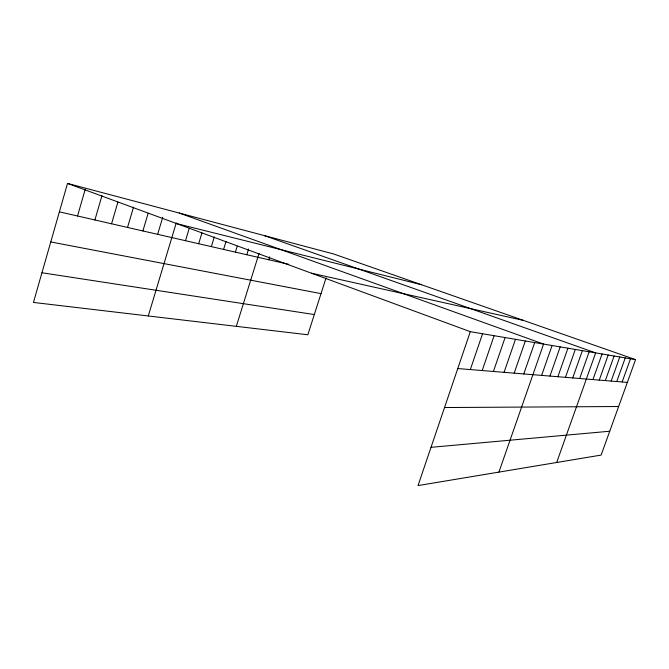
<?xml version="1.0" encoding="UTF-8"?>
<svg xmlns="http://www.w3.org/2000/svg" width="669" height="669" viewBox="0 0 669 669"><rect width="100%" height="100%" fill="white"/><g stroke="black" fill="none" stroke-linecap="round" stroke-linejoin="round"><path stroke-width="1" d="M635.55 359.638L470.299 331.673L418.025 485.577L601.122 455.087L635.55 359.638L333.714 253.994L67.519 183.423L33.45 302.438L307.84 334.768L326.071 277.861M77.52 215.995L85.256 189.193M94.898 219.967L101.956 195.691M111.556 223.781L117.911 202.088M127.536 227.443L133.516 207.164M142.89 230.956L148.142 213.269M157.65 234.334L162.734 217.308M148.284 315.969L176.265 222.852M185.505 240.706L189.285 228.188M198.668 243.717L201.954 232.887M211.354 246.627L214.306 236.96M223.588 249.42L226.022 241.501M235.404 252.129L237.202 246.292M246.811 254.738L248.584 249.002M236.324 326.347L259.054 253.334M268.813 259.773L269.716 256.879M470.324 369.572L482.55 333.747M482.19 370.542L494.123 335.704M493.421 371.462L505.087 337.561M504.066 372.332L515.465 339.317M514.168 373.151L525.324 340.981M523.777 373.938L534.69 342.57M498.915 472.105L543.596 344.075L179.217 213.035M541.631 375.393L552.092 345.513M549.943 376.07L560.187 346.885M557.879 376.722L567.922 348.198M565.464 377.341L575.315 349.444M572.723 377.935L582.381 350.64M579.68 378.503L589.155 351.785M556.675 462.488L595.653 352.889L264.564 235.664M592.935 379.582L602.067 353.976M599.257 380.101L608.213 355.013M605.32 380.594L614.125 356.017M611.157 381.071L619.795 356.97M616.759 381.522L625.247 357.898M622.153 381.966L630.499 358.785M431.012 447.327L609.727 431.237M444.525 407.538L618.641 406.518M457.772 368.552L627.346 382.392M41.946 272.76L314.313 314.555M50.769 241.952L321.02 293.632M311.453 273.203L523.484 320.418M59.382 211.839L288.749 264.339M176.85 223.663L421.604 284.76M67.519 183.423L470.299 331.673"/></g></svg>
